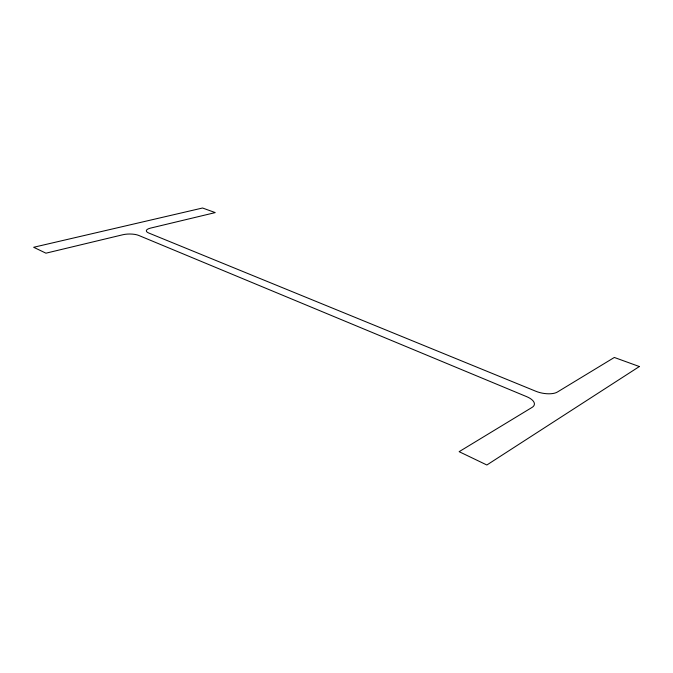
<?xml version="1.0" encoding="UTF-8"?>
<svg xmlns="http://www.w3.org/2000/svg" width="673" height="673" viewBox="0 0 673 673"><rect width="100%" height="100%" fill="white"/><g stroke="black" fill="none" stroke-linecap="round" stroke-linejoin="round"><path stroke-width="1.01" d="M639.35 366.541L486.865 464.993L459.137 451.676L532.099 407.384A16.245 7.167 10 0 0 526.673 396.658L138.705 235.424A11.416 3.651 -0.1 0 0 122.848 234.742L45.941 253.183L33.65 247.277L202.556 208.007L215.234 212.601L150.575 228.097A11.088 3.491 0.5 0 0 148.699 232.993L535.851 391.265A15.782 6.646 10.3 0 0 557.379 392.039L614.331 357.464L639.35 366.541"/></g></svg>
